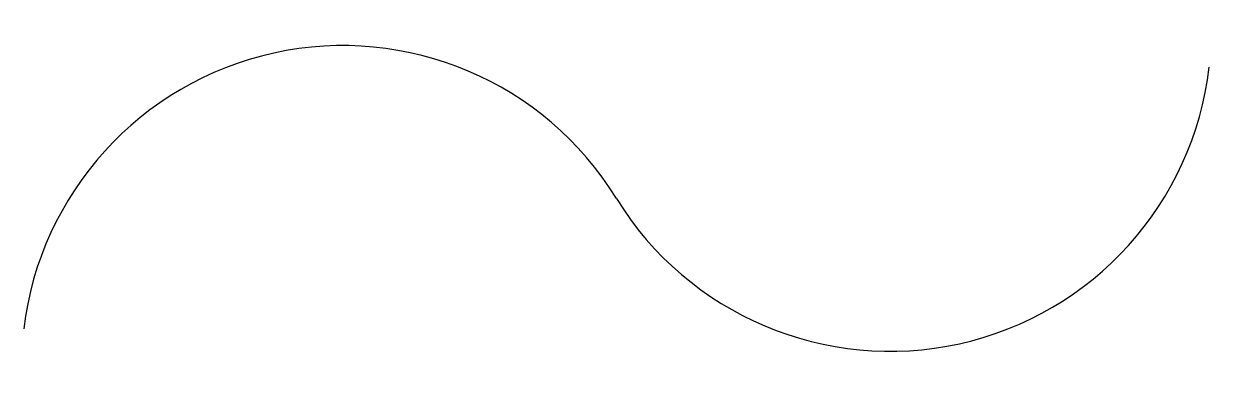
# Model space of a CAD drawing. Extents: x 78.71 to 86.87, y 33.44 to 35.85.
import ezdxf

# ---------------------------------------------------------------- set-up
doc = ezdxf.new("R2010")
doc.units = 0
doc.header["$MEASUREMENT"] = 0
doc.layers.get('0').update_dxf_attribs({"linetype": 'CONTINUOUS'})
doc.layers.add('DIM', color=2, linetype='CONTINUOUS')

# ---------------------------------------------------------------- blocks, each defined once
blk = doc.blocks.new('V5')
for centre, start, end in [((-1.0435, -0.0305), 31.6572, 173.1466), ((0.0024, 0.6144), 211.6572, 353.2945)]:
    blk.add_arc(centre, 0.6144, start, end)
blk = doc.blocks.new('BLK0')
at = {"color": 0, "linetype": 'CONTINUOUS', "xscale": 2.99999999999997, "yscale": 2.99999999999997, "zscale": 2.99999999999997}
blk.add_blockref('V5', (1.5807, 0), dxfattribs=at)
blk = doc.blocks.new('F00')
at = {"xscale": 4, "yscale": 4, "zscale": 4}
blk.add_blockref('BLK0', (13.519, -0.514), dxfattribs=at)

msp = doc.modelspace()

# ---------------------------------------------------------------- block references
at = {"layer": 'DIM', "xscale": 0.3, "yscale": 0.3, "zscale": 0.3}
msp.add_blockref('F00', (78.7091, 33.7475), dxfattribs=at)

doc.saveas('drawing.dxf')
